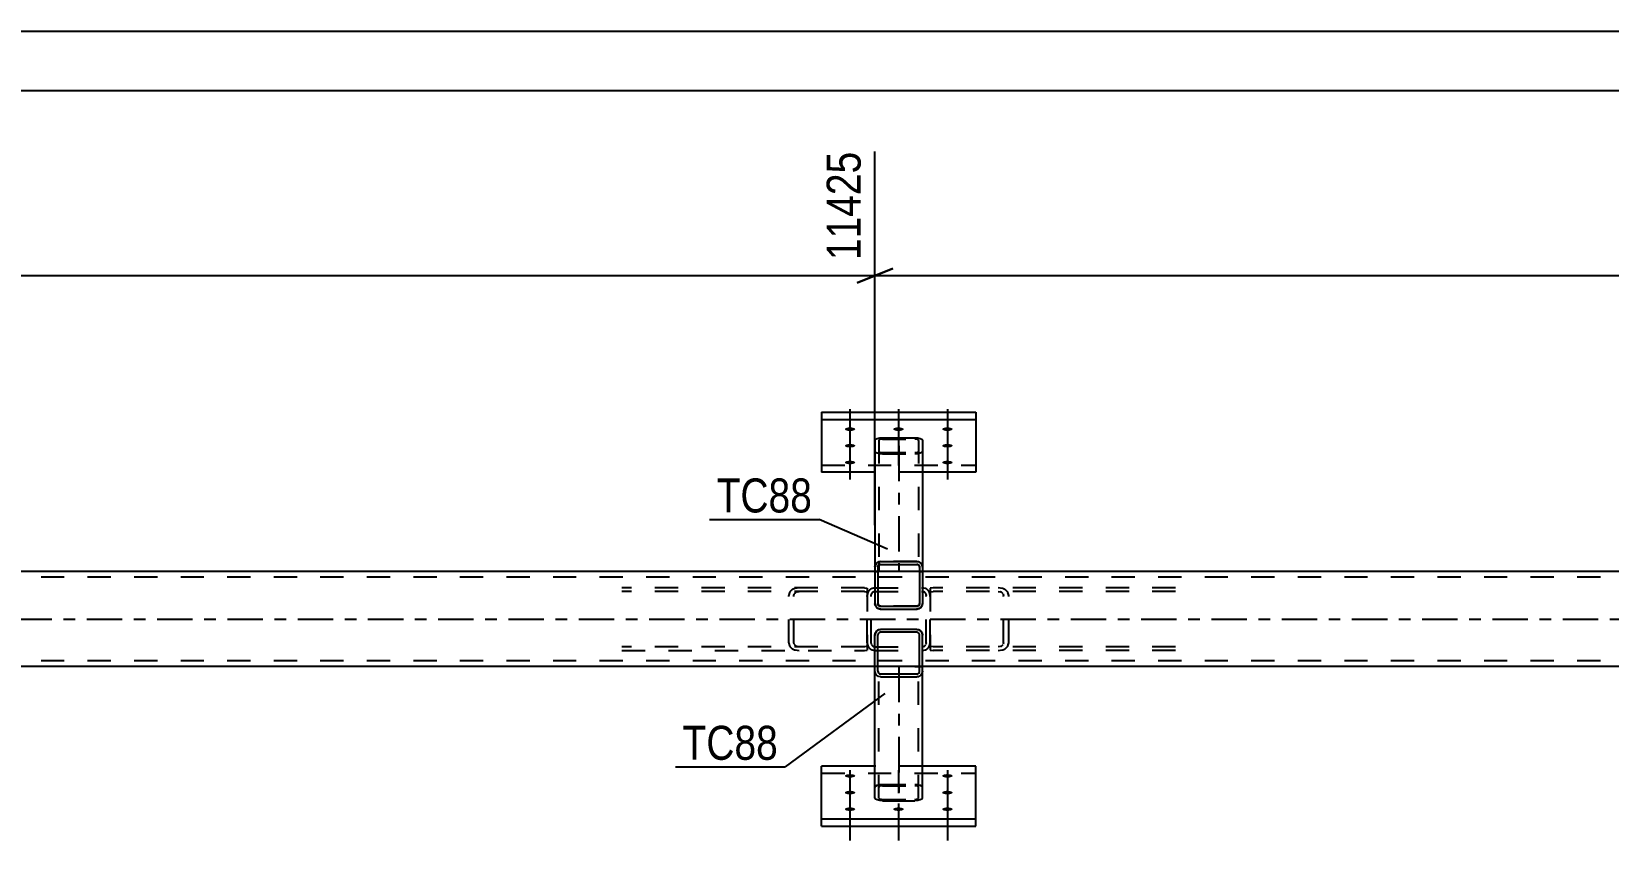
# Model space of a CAD drawing. Header units: millimetres. Extents: x -95 to 746, y -460 to 134.
# Drawn here: x 386.2 to 519, y 65.6 to 133.7 of the extents above; entities that cross this region are included whole.
import ezdxf

# ---------------------------------------------------------------- set-up
doc = ezdxf.new("R2010")
doc.units = ezdxf.units.MM
doc.linetypes.add('DXK_LINE_DOT2', pattern=[3.9198, 1.9599, -1.9599])
doc.linetypes.add('DXK_LINE_DOT3', pattern=[5.9187, 2.979, -0.9799, 0.9799, -0.9799])
doc.styles.add('Arial Narrow', font='ARIALN.TTF', dxfattribs={"height": 0.2})

# ---------------------------------------------------------------- blocks, each defined once
blk = doc.blocks.new('Unknown-389780219-19542')
at = {"color": 5, "linetype": 'Continuous'}
for p, q in [((746.31, 133.73), (-94.69, 133.73)), ((741.31, 128.73), (-89.69, 128.73))]:
    blk.add_line(p, q, dxfattribs=at)
blk = doc.blocks.new('Part-389780219-25377 - 25362')
at = {"color": 7, "linetype": 'DXK_LINE_DOT2'}
for p, q in [((456.34, 86.91), (435.92, 86.91)), ((456.34, 86.59), (435.92, 86.59)), ((450.03, 86.51), (449.97, 86.27)), ((450.41, 86.27), (450.44, 86.39)), ((450.85, 86.91), (450.51, 86.86)), ((450.68, 86.56), (450.85, 86.59)), ((456.34, 86.91), (456.59, 86.87)), ((456.34, 86.59), (456.5, 86.56)), ((456.5, 86.56), (456.59, 86.52)), ((456.59, 86.87), (456.59, 81.66)), ((449.97, 82.27), (449.97, 86.27)), ((450.41, 82.27), (450.41, 86.27)), ((456.34, 81.95), (435.92, 81.95)), ((435.92, 81.63), (456.34, 81.63)), ((449.97, 82.27), (450.03, 82.02)), ((450.44, 82.15), (450.41, 82.27)), ((450.51, 81.68), (450.85, 81.63)), ((450.85, 81.95), (450.68, 81.97)), ((456.5, 81.97), (456.34, 81.95)), ((456.34, 81.63), (456.59, 81.66)), ((456.59, 82.02), (456.5, 81.97))]:
    blk.add_line(p, q, dxfattribs=at)
for centre, radius, start, end in [((450.71, 86.08), 0.802, 104.5547, 147.5896), ((450.78, 86.18), 0.401, 104.5547, 147.5896), ((450.71, 82.45), 0.802, 212.4104, 255.4453), ((450.78, 82.36), 0.401, 212.4104, 255.4453)]:
    blk.add_arc(centre, radius, start, end, dxfattribs=at)
blk = doc.blocks.new('Part-389780219-25380 - 25362')
at = {"color": 7, "linetype": 'DXK_LINE_DOT2'}
for p, q in [((462.13, 86.91), (461.87, 86.87)), ((461.87, 86.87), (461.87, 81.66)), ((461.87, 86.52), (461.96, 86.56)), ((461.96, 86.56), (462.13, 86.59)), ((482.55, 86.91), (462.13, 86.91)), ((482.55, 86.59), (462.13, 86.59)), ((467.96, 86.86), (467.62, 86.91)), ((467.62, 86.59), (467.79, 86.56)), ((468.03, 86.39), (468.06, 86.27)), ((468.5, 86.27), (468.43, 86.51)), ((468.06, 82.27), (468.06, 86.27)), ((468.5, 82.27), (468.5, 86.27)), ((461.96, 81.97), (461.87, 82.02)), ((461.87, 81.66), (462.13, 81.63)), ((462.13, 81.95), (461.96, 81.97)), ((482.55, 81.95), (462.13, 81.95)), ((482.55, 81.63), (462.13, 81.63)), ((467.79, 81.97), (467.62, 81.95)), ((467.62, 81.63), (467.96, 81.68)), ((468.06, 82.27), (468.03, 82.15)), ((468.43, 82.02), (468.5, 82.27))]:
    blk.add_line(p, q, dxfattribs=at)
for centre, radius, start, end in [((467.69, 86.18), 0.401, 32.4105, 75.4453), ((467.76, 86.08), 0.802, 32.4105, 75.4453), ((467.69, 82.36), 0.401, 284.5547, 327.5895), ((467.76, 82.45), 0.802, 284.5547, 327.5895)]:
    blk.add_arc(centre, radius, start, end, dxfattribs=at)
blk = doc.blocks.new('Part-389780219-25391 - 25362')
at = {"color": 7, "linetype": 'DXK_LINE_DOT2'}
for p, q in [((456.64, 86.51), (456.59, 86.27)), ((456.91, 86.27), (456.94, 86.39)), ((457.23, 86.91), (456.99, 86.86)), ((457.11, 86.56), (457.23, 86.59)), ((457.23, 86.91), (461.23, 86.91)), ((457.23, 86.59), (461.23, 86.59)), ((461.48, 86.86), (461.23, 86.91)), ((461.23, 86.59), (461.36, 86.56)), ((461.53, 86.39), (461.55, 86.27)), ((461.87, 86.27), (461.83, 86.51)), ((456.59, 82.27), (456.59, 86.27)), ((456.91, 82.27), (456.91, 86.27)), ((461.55, 82.27), (461.55, 86.27)), ((461.87, 82.27), (461.87, 86.27)), ((456.59, 82.27), (456.64, 82.02)), ((456.94, 82.15), (456.91, 82.27)), ((456.99, 81.68), (457.23, 81.63)), ((457.23, 81.95), (457.11, 81.97)), ((457.23, 81.95), (461.23, 81.95)), ((457.23, 81.63), (461.23, 81.63)), ((461.36, 81.97), (461.23, 81.95)), ((461.23, 81.63), (461.48, 81.68)), ((461.55, 82.27), (461.53, 82.15)), ((461.83, 82.02), (461.87, 82.27))]:
    blk.add_line(p, q, dxfattribs=at)
for centre, radius, start, end in [((457.23, 86.27), 0.64, 112.5, 157.5), ((457.23, 86.27), 0.32, 112.5, 157.5), ((461.23, 86.27), 0.32, 22.5, 67.5), ((461.23, 86.27), 0.64, 22.5, 67.5), ((457.23, 82.27), 0.64, 202.5, 247.5), ((457.23, 82.27), 0.32, 202.5, 247.5), ((461.23, 82.27), 0.32, 292.5, 337.5), ((461.23, 82.27), 0.64, 292.5, 337.5)]:
    blk.add_arc(centre, radius, start, end, dxfattribs=at)
blk = doc.blocks.new('Bolt-389780219-25586 - 25362')
at = {"linetype": 'Continuous'}
for points in [[(455.13, 70.93), (455.04, 70.93), (454.95, 70.94), (454.87, 70.96), (454.81, 70.98), (454.75, 71), (454.72, 71.03), (454.7, 71.06), (454.7, 71.09), (454.72, 71.12), (454.75, 71.15), (454.81, 71.18), (454.87, 71.2), (454.95, 71.22), (455.04, 71.22), (455.13, 71.23), (455.22, 71.22), (455.31, 71.22), (455.39, 71.2), (455.46, 71.18), (455.51, 71.15), (455.55, 71.12), (455.57, 71.09), (455.57, 71.06), (455.55, 71.03), (455.51, 71), (455.46, 70.98), (455.39, 70.96), (455.31, 70.94), (455.22, 70.93)], [(463.33, 70.93), (463.24, 70.93), (463.15, 70.94), (463.07, 70.96), (463.01, 70.98), (462.95, 71), (462.92, 71.03), (462.9, 71.06), (462.9, 71.09), (462.92, 71.12), (462.95, 71.15), (463.01, 71.18), (463.07, 71.2), (463.15, 71.22), (463.24, 71.22), (463.33, 71.23), (463.42, 71.22), (463.51, 71.22), (463.59, 71.2), (463.66, 71.18), (463.71, 71.15), (463.75, 71.12), (463.77, 71.09), (463.77, 71.06), (463.75, 71.03), (463.71, 71), (463.66, 70.98), (463.59, 70.96), (463.51, 70.94), (463.42, 70.93)], [(455.13, 69.52), (455.04, 69.52), (454.95, 69.53), (454.87, 69.55), (454.81, 69.57), (454.75, 69.59), (454.72, 69.62), (454.7, 69.65), (454.7, 69.68), (454.72, 69.71), (454.75, 69.74), (454.81, 69.77), (454.87, 69.79), (454.95, 69.81), (455.04, 69.82), (455.13, 69.82), (455.22, 69.82), (455.31, 69.81), (455.39, 69.79), (455.46, 69.77), (455.51, 69.74), (455.55, 69.71), (455.57, 69.68), (455.57, 69.65), (455.55, 69.62), (455.51, 69.59), (455.46, 69.57), (455.39, 69.55), (455.31, 69.53), (455.22, 69.52)], [(463.33, 69.52), (463.24, 69.52), (463.15, 69.53), (463.07, 69.55), (463.01, 69.57), (462.95, 69.59), (462.92, 69.62), (462.9, 69.65), (462.9, 69.68), (462.92, 69.71), (462.95, 69.74), (463.01, 69.77), (463.07, 69.79), (463.15, 69.81), (463.24, 69.82), (463.33, 69.82), (463.42, 69.82), (463.51, 69.81), (463.59, 69.79), (463.66, 69.77), (463.71, 69.74), (463.75, 69.71), (463.77, 69.68), (463.77, 69.65), (463.75, 69.62), (463.71, 69.59), (463.66, 69.57), (463.59, 69.55), (463.51, 69.53), (463.42, 69.52)], [(455.13, 68.12), (455.04, 68.13), (454.95, 68.14), (454.87, 68.15), (454.81, 68.17), (454.75, 68.2), (454.72, 68.23), (454.7, 68.26), (454.7, 68.29), (454.72, 68.32), (454.75, 68.35), (454.81, 68.37), (454.87, 68.39), (454.95, 68.41), (455.04, 68.42), (455.13, 68.42), (455.22, 68.42), (455.31, 68.41), (455.39, 68.39), (455.46, 68.37), (455.51, 68.35), (455.55, 68.32), (455.57, 68.29), (455.57, 68.26), (455.55, 68.23), (455.51, 68.2), (455.46, 68.17), (455.39, 68.15), (455.31, 68.14), (455.22, 68.13)], [(459.21, 68.12), (459.12, 68.13), (459.03, 68.14), (458.95, 68.15), (458.89, 68.17), (458.83, 68.2), (458.8, 68.23), (458.78, 68.26), (458.78, 68.29), (458.8, 68.32), (458.83, 68.35), (458.89, 68.37), (458.95, 68.39), (459.03, 68.41), (459.12, 68.42), (459.21, 68.42), (459.3, 68.42), (459.39, 68.41), (459.47, 68.39), (459.54, 68.37), (459.59, 68.35), (459.63, 68.32), (459.65, 68.29), (459.65, 68.26), (459.63, 68.23), (459.59, 68.2), (459.54, 68.17), (459.47, 68.15), (459.39, 68.14), (459.3, 68.13)], [(463.33, 68.12), (463.24, 68.13), (463.15, 68.14), (463.07, 68.15), (463.01, 68.17), (462.95, 68.2), (462.92, 68.23), (462.9, 68.26), (462.9, 68.29), (462.92, 68.32), (462.95, 68.35), (463.01, 68.37), (463.07, 68.39), (463.15, 68.41), (463.24, 68.42), (463.33, 68.42), (463.42, 68.42), (463.51, 68.41), (463.59, 68.39), (463.66, 68.37), (463.71, 68.35), (463.75, 68.32), (463.77, 68.29), (463.77, 68.26), (463.75, 68.23), (463.71, 68.2), (463.66, 68.17), (463.59, 68.15), (463.51, 68.14), (463.42, 68.13)]]:
    blk.add_hatch(color=1, dxfattribs=at).paths.add_polyline_path(points)
at = {"color": 1, "linetype": 'Continuous'}
for p, q in [((455.13, 71.57), (455.13, 68.45)), ((463.33, 71.57), (463.33, 68.45)), ((455.13, 70.16), (455.13, 67.04)), ((463.33, 70.16), (463.33, 67.04)), ((455.13, 68.76), (455.13, 65.64)), ((459.21, 68.76), (459.21, 65.64)), ((463.33, 68.76), (463.33, 65.64))]:
    blk.add_line(p, q, dxfattribs=at)
at = {"color": 1, "linetype": 'DXK_LINE_DOT2'}
blk.add_line((459.21, 71.57), (459.21, 68.45), dxfattribs=at)
blk = doc.blocks.new('Part-389780219-25396 - 25362')
at = {"color": 7, "linetype": 'DXK_LINE_DOT2'}
for p, q in [((457.23, 79.89), (457.23, 80.27)), ((457.47, 80.27), (457.23, 80.27)), ((457.55, 69.21), (457.55, 80.27)), ((460.59, 80.27), (461.23, 80.27)), ((460.89, 80.27), (460.91, 80.27)), ((460.91, 69.21), (460.91, 80.27)), ((461.23, 79.89), (461.23, 80.27)), ((457.23, 70.14), (457.28, 70.22)), ((457.28, 70.22), (457.42, 70.3)), ((457.42, 70.3), (457.63, 70.34)), ((457.58, 70.18), (457.55, 70.14)), ((457.55, 69.21), (457.58, 69.17)), ((457.65, 70.22), (457.58, 70.18)), ((457.58, 69.17), (457.65, 69.13)), ((457.63, 70.34), (457.87, 70.36)), ((457.75, 70.24), (457.65, 70.22)), ((457.65, 69.13), (457.75, 69.11)), ((457.87, 70.25), (457.75, 70.24)), ((457.75, 69.11), (457.87, 69.1)), ((457.87, 70.36), (460.59, 70.36)), ((457.87, 70.25), (460.59, 70.25)), ((457.87, 69.1), (460.59, 69.1)), ((460.59, 70.36), (460.84, 70.34)), ((460.72, 70.24), (460.59, 70.25)), ((460.59, 69.1), (460.72, 69.11)), ((460.82, 70.22), (460.72, 70.24)), ((460.72, 69.11), (460.82, 69.13)), ((460.89, 70.18), (460.82, 70.22)), ((460.82, 69.13), (460.89, 69.17)), ((460.84, 70.34), (461.05, 70.3)), ((460.91, 70.14), (460.89, 70.18)), ((460.89, 69.17), (460.91, 69.21)), ((461.05, 70.3), (461.18, 70.22)), ((461.18, 70.22), (461.23, 70.14))]:
    blk.add_line(p, q, dxfattribs=at)
at = {"color": 2, "linetype": 'Continuous'}
for p, q in [((457.23, 69.21), (457.23, 79.89)), ((460.99, 80.27), (457.47, 80.27)), ((461.23, 69.21), (461.23, 79.89)), ((457.28, 69.13), (457.23, 69.21)), ((457.42, 69.06), (457.28, 69.13)), ((457.63, 69.01), (457.42, 69.06)), ((461.05, 69.06), (460.84, 69.01)), ((461.18, 69.13), (461.05, 69.06)), ((461.23, 69.21), (461.18, 69.13)), ((457.87, 68.99), (457.63, 69.01)), ((457.87, 68.99), (460.59, 68.99)), ((460.84, 69.01), (460.59, 68.99))]:
    blk.add_line(p, q, dxfattribs=at)
at = {"color": 7, "linetype": 'DXK_LINE_DOT3'}
blk.add_line((459.23, 80.27), (459.23, 69.68), dxfattribs=at)
blk = doc.blocks.new('Part-389780219-25468 - 25362')
at = {"color": 7, "linetype": 'DXK_LINE_DOT2'}
for p, q in [((718.23, 87.79), (0.23, 87.79)), ((461.23, 88.27), (457.23, 88.27)), ((718.23, 80.75), (0.23, 80.75)), ((461.23, 80.27), (457.23, 80.27))]:
    blk.add_line(p, q, dxfattribs=at)
at = {"color": 2, "linetype": 'Continuous'}
for p, q in [((457.23, 88.27), (221.23, 88.27)), ((697.23, 88.27), (461.23, 88.27)), ((457.23, 80.27), (221.23, 80.27)), ((697.23, 80.27), (461.23, 80.27))]:
    blk.add_line(p, q, dxfattribs=at)
at = {"color": 7, "linetype": 'DXK_LINE_DOT3'}
blk.add_line((0.23, 84.27), (718.23, 84.27), dxfattribs=at)
blk = doc.blocks.new('Part-389780219-25407 - 25362')
at = {"color": 2, "linetype": 'Continuous'}
for p, q in [((457.23, 99.32), (457.28, 99.41)), ((457.23, 99.32), (457.23, 88.64)), ((457.28, 99.41), (457.42, 99.48)), ((457.42, 99.48), (457.63, 99.53)), ((457.63, 99.53), (457.87, 99.54)), ((457.87, 99.54), (460.59, 99.54)), ((460.59, 99.54), (460.84, 99.53)), ((460.84, 99.53), (461.05, 99.48)), ((461.05, 99.48), (461.18, 99.41)), ((461.18, 99.41), (461.23, 99.32)), ((461.23, 99.32), (461.23, 88.64)), ((460.99, 88.27), (457.47, 88.27))]:
    blk.add_line(p, q, dxfattribs=at)
at = {"color": 7, "linetype": 'DXK_LINE_DOT2'}
for p, q in [((457.28, 98.31), (457.23, 98.39)), ((457.42, 98.24), (457.28, 98.31)), ((457.58, 99.37), (457.55, 99.32)), ((457.55, 99.32), (457.55, 89.09)), ((457.55, 98.39), (457.58, 98.35)), ((457.65, 99.4), (457.58, 99.37)), ((457.58, 98.35), (457.65, 98.32)), ((457.75, 99.43), (457.65, 99.4)), ((457.65, 98.32), (457.75, 98.29)), ((457.87, 99.43), (457.75, 99.43)), ((457.75, 98.29), (457.87, 98.29)), ((457.87, 99.43), (460.59, 99.43)), ((457.87, 98.29), (460.59, 98.29)), ((460.72, 99.43), (460.59, 99.43)), ((460.59, 98.29), (460.72, 98.29)), ((460.82, 99.4), (460.72, 99.43)), ((460.72, 98.29), (460.82, 98.32)), ((460.89, 99.37), (460.82, 99.4)), ((460.82, 98.32), (460.89, 98.35)), ((460.91, 99.32), (460.89, 99.37)), ((460.89, 98.35), (460.91, 98.39)), ((460.91, 99.32), (460.91, 88.27)), ((461.18, 98.31), (461.05, 98.24)), ((461.23, 98.39), (461.18, 98.31)), ((457.63, 98.19), (457.42, 98.24)), ((457.87, 98.18), (457.63, 98.19)), ((457.87, 98.18), (460.59, 98.18)), ((460.84, 98.19), (460.59, 98.18)), ((461.05, 98.24), (460.84, 98.19)), ((457.55, 89.09), (457.55, 88.27)), ((457.23, 88.64), (457.23, 88.27)), ((457.47, 88.27), (457.23, 88.27)), ((460.89, 88.27), (460.91, 88.27)), ((461.23, 88.27), (460.99, 88.27)), ((461.23, 88.64), (461.23, 88.27))]:
    blk.add_line(p, q, dxfattribs=at)
at = {"color": 7, "linetype": 'DXK_LINE_DOT3'}
blk.add_line((459.23, 98.86), (459.23, 88.27), dxfattribs=at)
blk = doc.blocks.new('Part-389780219-25416 - 25362')
at = {"color": 2, "linetype": 'Continuous'}
for p, q in [((452.73, 66.85), (452.73, 71.9)), ((457.23, 71.9), (452.73, 71.9)), ((465.73, 71.9), (461.23, 71.9)), ((465.73, 66.85), (465.73, 71.9)), ((452.73, 67.45), (465.73, 67.45)), ((452.73, 66.85), (465.73, 66.85))]:
    blk.add_line(p, q, dxfattribs=at)
at = {"color": 7, "linetype": 'DXK_LINE_DOT2'}
for p, q in [((461.23, 71.9), (457.23, 71.9)), ((452.73, 71.3), (465.73, 71.3))]:
    blk.add_line(p, q, dxfattribs=at)
blk = doc.blocks.new('Part-389780219-25419 - 25362')
at = {"color": 2, "linetype": 'Continuous'}
for p, q in [((452.73, 101.68), (465.73, 101.68)), ((452.73, 101.68), (452.73, 96.64)), ((452.73, 101.08), (465.73, 101.08)), ((465.73, 101.68), (465.73, 96.64)), ((457.23, 96.64), (452.73, 96.64)), ((465.73, 96.64), (461.23, 96.64))]:
    blk.add_line(p, q, dxfattribs=at)
at = {"color": 7, "linetype": 'DXK_LINE_DOT2'}
for p, q in [((452.73, 97.24), (465.73, 97.24)), ((461.23, 96.64), (457.23, 96.64))]:
    blk.add_line(p, q, dxfattribs=at)
blk = doc.blocks.new('Part-389780219-51587 - 25362')
at = {"color": 2, "linetype": 'Continuous'}
for p, q in [((457.37, 88.98), (457.27, 88.83)), ((457.53, 89.09), (457.37, 88.98)), ((457.71, 89.12), (457.53, 89.09)), ((457.71, 89.12), (460.75, 89.12)), ((457.71, 89.12), (457.71, 89.12)), ((460.75, 89.12), (460.75, 89.12)), ((460.94, 89.09), (460.75, 89.12)), ((461.09, 88.98), (460.94, 89.09)), ((461.2, 88.83), (461.09, 88.98)), ((457.27, 88.83), (457.23, 88.64)), ((457.23, 88.64), (457.23, 85.6)), ((457.47, 88.64), (457.49, 88.74)), ((457.47, 88.64), (457.47, 88.64)), ((457.47, 88.64), (457.47, 85.6)), ((457.49, 88.74), (457.54, 88.81)), ((457.54, 88.81), (457.62, 88.87)), ((457.62, 88.87), (457.71, 88.88)), ((457.71, 88.88), (457.71, 88.88)), ((457.71, 88.88), (460.75, 88.88)), ((460.75, 88.88), (460.75, 88.88)), ((460.75, 88.88), (460.85, 88.87)), ((460.85, 88.87), (460.92, 88.81)), ((460.92, 88.81), (460.98, 88.74)), ((460.98, 88.74), (460.99, 88.64)), ((460.99, 88.64), (460.99, 88.64)), ((460.99, 88.64), (460.99, 85.6)), ((461.23, 88.64), (461.2, 88.83)), ((461.23, 88.64), (461.23, 85.6)), ((457.23, 85.6), (457.27, 85.42)), ((457.27, 85.42), (457.37, 85.26)), ((457.37, 85.26), (457.53, 85.16)), ((457.47, 85.6), (457.47, 85.6)), ((457.49, 85.51), (457.47, 85.6)), ((457.54, 85.43), (457.49, 85.51)), ((457.53, 85.16), (457.71, 85.12)), ((457.62, 85.38), (457.54, 85.43)), ((457.71, 85.36), (457.62, 85.38)), ((457.71, 85.36), (457.71, 85.36)), ((457.71, 85.36), (460.75, 85.36)), ((457.71, 85.12), (460.75, 85.12)), ((457.71, 85.12), (457.71, 85.12)), ((460.85, 85.38), (460.75, 85.36)), ((460.75, 85.36), (460.75, 85.36)), ((460.75, 85.12), (460.94, 85.16)), ((460.75, 85.12), (460.75, 85.12)), ((460.92, 85.43), (460.85, 85.38)), ((460.98, 85.51), (460.92, 85.43)), ((460.94, 85.16), (461.09, 85.26)), ((460.99, 85.6), (460.98, 85.51)), ((460.99, 85.6), (460.99, 85.6)), ((461.09, 85.26), (461.2, 85.42)), ((461.2, 85.42), (461.23, 85.6))]:
    blk.add_line(p, q, dxfattribs=at)
at = {"color": 7, "linetype": 'DXK_LINE_DOT2'}
for p, q in [((457.27, 88.83), (457.37, 88.98)), ((457.37, 88.98), (457.53, 89.09)), ((457.53, 89.09), (457.71, 89.12)), ((460.75, 89.12), (457.71, 89.12)), ((460.75, 89.12), (460.94, 89.09)), ((460.94, 89.09), (461.09, 88.98)), ((461.09, 88.98), (461.2, 88.83)), ((457.23, 88.64), (457.27, 88.83)), ((457.47, 88.27), (457.23, 88.27)), ((457.23, 88.27), (457.47, 88.27)), ((457.49, 88.74), (457.47, 88.64)), ((457.47, 88.64), (457.47, 88.64)), ((457.54, 88.81), (457.49, 88.74)), ((457.62, 88.87), (457.54, 88.81)), ((457.71, 88.88), (457.62, 88.87)), ((457.71, 88.88), (460.75, 88.88)), ((460.85, 88.87), (460.75, 88.88)), ((460.92, 88.81), (460.85, 88.87)), ((460.98, 88.74), (460.92, 88.81)), ((460.99, 88.64), (460.98, 88.74)), ((460.99, 88.64), (460.99, 88.64)), ((461.23, 88.27), (460.99, 88.27)), ((460.99, 88.27), (461.23, 88.27)), ((461.2, 88.83), (461.23, 88.64)), ((457.27, 85.42), (457.23, 85.6)), ((457.47, 85.6), (457.49, 85.51)), ((457.49, 85.51), (457.54, 85.43)), ((457.71, 85.12), (457.53, 85.16)), ((457.54, 85.43), (457.62, 85.38)), ((457.62, 85.38), (457.71, 85.36)), ((460.75, 85.36), (457.71, 85.36)), ((457.71, 85.12), (460.75, 85.12)), ((460.75, 85.36), (460.85, 85.38)), ((460.94, 85.16), (460.75, 85.12)), ((460.85, 85.38), (460.92, 85.43)), ((460.92, 85.43), (460.98, 85.51)), ((460.98, 85.51), (460.99, 85.6)), ((461.23, 85.6), (461.2, 85.42))]:
    blk.add_line(p, q, dxfattribs=at)
for centre, start, end in [((457.71, 85.6), 202.5, 247.5), ((460.75, 85.6), 292.5, 337.5)]:
    blk.add_arc(centre, 0.48, start, end, dxfattribs=at)
blk = doc.blocks.new('Bolt-389780219-25589 - 25362')
at = {"linetype": 'Continuous'}
for points in [[(455.13, 100.41), (455.22, 100.41), (455.31, 100.4), (455.39, 100.38), (455.46, 100.36), (455.51, 100.34), (455.55, 100.31), (455.57, 100.28), (455.57, 100.25), (455.55, 100.22), (455.51, 100.19), (455.46, 100.16), (455.39, 100.14), (455.31, 100.12), (455.22, 100.11), (455.13, 100.11), (455.04, 100.11), (454.95, 100.12), (454.87, 100.14), (454.81, 100.16), (454.75, 100.19), (454.72, 100.22), (454.7, 100.25), (454.7, 100.28), (454.72, 100.31), (454.75, 100.34), (454.81, 100.36), (454.87, 100.38), (454.95, 100.4), (455.04, 100.41)], [(459.21, 100.41), (459.3, 100.41), (459.39, 100.4), (459.47, 100.38), (459.54, 100.36), (459.59, 100.34), (459.63, 100.31), (459.65, 100.28), (459.65, 100.25), (459.63, 100.22), (459.59, 100.19), (459.54, 100.16), (459.47, 100.14), (459.39, 100.12), (459.3, 100.11), (459.21, 100.11), (459.12, 100.11), (459.03, 100.12), (458.95, 100.14), (458.89, 100.16), (458.83, 100.19), (458.8, 100.22), (458.78, 100.25), (458.78, 100.28), (458.8, 100.31), (458.83, 100.34), (458.89, 100.36), (458.95, 100.38), (459.03, 100.4), (459.12, 100.41)], [(463.33, 100.41), (463.42, 100.41), (463.51, 100.4), (463.59, 100.38), (463.66, 100.36), (463.71, 100.34), (463.75, 100.31), (463.77, 100.28), (463.77, 100.25), (463.75, 100.22), (463.71, 100.19), (463.66, 100.16), (463.59, 100.14), (463.51, 100.12), (463.42, 100.11), (463.33, 100.11), (463.24, 100.11), (463.15, 100.12), (463.07, 100.14), (463.01, 100.16), (462.95, 100.19), (462.92, 100.22), (462.9, 100.25), (462.9, 100.28), (462.92, 100.31), (462.95, 100.34), (463.01, 100.36), (463.07, 100.38), (463.15, 100.4), (463.24, 100.41)], [(455.13, 99.02), (455.22, 99.01), (455.31, 99), (455.39, 98.99), (455.46, 98.97), (455.51, 98.94), (455.55, 98.91), (455.57, 98.88), (455.57, 98.85), (455.55, 98.82), (455.51, 98.79), (455.46, 98.77), (455.39, 98.74), (455.31, 98.73), (455.22, 98.72), (455.13, 98.72), (455.04, 98.72), (454.95, 98.73), (454.87, 98.74), (454.81, 98.77), (454.75, 98.79), (454.72, 98.82), (454.7, 98.85), (454.7, 98.88), (454.72, 98.91), (454.75, 98.94), (454.81, 98.97), (454.87, 98.99), (454.95, 99), (455.04, 99.01)], [(463.33, 99.02), (463.42, 99.01), (463.51, 99), (463.59, 98.99), (463.66, 98.97), (463.71, 98.94), (463.75, 98.91), (463.77, 98.88), (463.77, 98.85), (463.75, 98.82), (463.71, 98.79), (463.66, 98.77), (463.59, 98.74), (463.51, 98.73), (463.42, 98.72), (463.33, 98.72), (463.24, 98.72), (463.15, 98.73), (463.07, 98.74), (463.01, 98.77), (462.95, 98.79), (462.92, 98.82), (462.9, 98.85), (462.9, 98.88), (462.92, 98.91), (462.95, 98.94), (463.01, 98.97), (463.07, 98.99), (463.15, 99), (463.24, 99.01)], [(455.13, 97.61), (455.22, 97.6), (455.31, 97.59), (455.39, 97.58), (455.46, 97.56), (455.51, 97.53), (455.55, 97.5), (455.57, 97.47), (455.57, 97.44), (455.55, 97.41), (455.51, 97.38), (455.46, 97.36), (455.39, 97.34), (455.31, 97.32), (455.22, 97.31), (455.13, 97.31), (455.04, 97.31), (454.95, 97.32), (454.87, 97.34), (454.81, 97.36), (454.75, 97.38), (454.72, 97.41), (454.7, 97.44), (454.7, 97.47), (454.72, 97.5), (454.75, 97.53), (454.81, 97.56), (454.87, 97.58), (454.95, 97.59), (455.04, 97.6)], [(463.33, 97.61), (463.42, 97.6), (463.51, 97.59), (463.59, 97.58), (463.66, 97.56), (463.71, 97.53), (463.75, 97.5), (463.77, 97.47), (463.77, 97.44), (463.75, 97.41), (463.71, 97.38), (463.66, 97.36), (463.59, 97.34), (463.51, 97.32), (463.42, 97.31), (463.33, 97.31), (463.24, 97.31), (463.15, 97.32), (463.07, 97.34), (463.01, 97.36), (462.95, 97.38), (462.92, 97.41), (462.9, 97.44), (462.9, 97.47), (462.92, 97.5), (462.95, 97.53), (463.01, 97.56), (463.07, 97.58), (463.15, 97.59), (463.24, 97.6)]]:
    blk.add_hatch(color=1, dxfattribs=at).paths.add_polyline_path(points)
at = {"color": 1, "linetype": 'Continuous'}
for p, q in [((455.13, 101.95), (455.13, 98.83)), ((459.21, 101.95), (459.21, 98.83)), ((463.33, 101.95), (463.33, 98.83)), ((455.13, 100.56), (455.13, 97.44)), ((463.33, 100.56), (463.33, 97.44)), ((455.13, 99.15), (455.13, 96.03)), ((463.33, 99.15), (463.33, 96.03))]:
    blk.add_line(p, q, dxfattribs=at)
at = {"color": 1, "linetype": 'DXK_LINE_DOT2'}
blk.add_line((459.21, 99.15), (459.21, 96.03), dxfattribs=at)
blk = doc.blocks.new('Part-389780219-51588 - 25362')
at = {"color": 2, "linetype": 'Continuous'}
for p, q in [((457.27, 83.11), (457.23, 82.93)), ((457.23, 79.89), (457.23, 82.93)), ((457.37, 83.27), (457.27, 83.11)), ((457.53, 83.37), (457.37, 83.27)), ((457.49, 83.02), (457.47, 82.93)), ((457.47, 79.89), (457.47, 82.93)), ((457.54, 83.1), (457.49, 83.02)), ((457.71, 83.41), (457.53, 83.37)), ((457.62, 83.15), (457.54, 83.1)), ((457.71, 83.17), (457.62, 83.15)), ((460.75, 83.41), (457.71, 83.41)), ((460.75, 83.17), (457.71, 83.17)), ((460.94, 83.37), (460.75, 83.41)), ((460.85, 83.15), (460.75, 83.17)), ((460.92, 83.1), (460.85, 83.15)), ((460.98, 83.02), (460.92, 83.1)), ((461.09, 83.27), (460.94, 83.37)), ((460.99, 82.93), (460.98, 83.02)), ((460.99, 79.89), (460.99, 82.93)), ((461.2, 83.11), (461.09, 83.27)), ((461.23, 82.93), (461.2, 83.11)), ((461.23, 79.89), (461.23, 82.93)), ((457.27, 79.71), (457.23, 79.89)), ((457.37, 79.55), (457.27, 79.71)), ((457.47, 79.89), (457.49, 79.8)), ((457.49, 79.8), (457.54, 79.72)), ((457.54, 79.72), (457.62, 79.67)), ((460.85, 79.67), (460.92, 79.72)), ((460.92, 79.72), (460.98, 79.8)), ((460.98, 79.8), (460.99, 79.89)), ((461.2, 79.71), (461.09, 79.55)), ((461.23, 79.89), (461.2, 79.71)), ((457.53, 79.45), (457.37, 79.55)), ((457.71, 79.41), (457.53, 79.45)), ((457.62, 79.67), (457.71, 79.65)), ((460.75, 79.65), (457.71, 79.65)), ((457.71, 79.41), (460.75, 79.41)), ((460.75, 79.65), (460.85, 79.67)), ((460.75, 79.41), (460.94, 79.45)), ((460.75, 79.41), (460.75, 79.41)), ((461.09, 79.55), (460.94, 79.45))]:
    blk.add_line(p, q, dxfattribs=at)
at = {"color": 7, "linetype": 'DXK_LINE_DOT2'}
for p, q in [((457.23, 82.93), (457.27, 83.11)), ((457.53, 83.37), (457.71, 83.41)), ((460.75, 83.41), (460.94, 83.37)), ((461.2, 83.11), (461.23, 82.93)), ((457.47, 80.27), (457.23, 80.27)), ((461.23, 80.27), (460.99, 80.27)), ((457.71, 79.41), (460.75, 79.41)), ((460.94, 79.45), (460.75, 79.41))]:
    blk.add_line(p, q, dxfattribs=at)
for centre, start, end in [((457.71, 82.93), 112.5, 157.5), ((460.75, 82.93), 22.5, 67.5)]:
    blk.add_arc(centre, 0.48, start, end, dxfattribs=at)
blk = doc.blocks.new('StraightDimension-389780219-27270 - 25362')
at = {"color": 7, "linetype": 'Continuous'}
for p, q in [((457.23, 92.17), (457.23, 123.63)), ((458.73, 113.79), (455.73, 112.59)), ((457.23, 113.19), (697.23, 113.19))]:
    blk.add_line(p, q, dxfattribs=at)
blk = doc.blocks.new('StraightDimension-389780219-27271 - 25362')
at = {"color": 7, "linetype": 'Continuous'}
for p, q in [((457.23, 92.17), (457.23, 123.63)), ((217.23, 113.19), (457.23, 113.19)), ((455.73, 112.59), (458.73, 113.79))]:
    blk.add_line(p, q, dxfattribs=at)
at = {"color": 0, "linetype": 'Continuous'}
blk.add_wipeout([(456.63, 124.23), (452.43, 124.23), (452.43, 113.89), (456.63, 113.89)], dxfattribs=at)
at = {"color": 3, "linetype": 'Continuous', "style": 'Arial Narrow'}
blk.add_text('11425', height=2.863, rotation=90.0002, dxfattribs=at).set_placement((456.03, 114.49))
blk = doc.blocks.new('Mark-389780219-27581 - 25362')
at = {"color": 0}
blk.add_wipeout([(449.07, 72.43), (449.07, 75.43), (441.03, 75.43), (441.03, 72.43)], dxfattribs=at)
blk.add_wipeout([(449.07, 72.43), (449.07, 75.43), (441.03, 75.43), (441.03, 72.43)], dxfattribs=at)
at = {"color": 30, "linetype": 'Continuous'}
for p in [(458.05, 78), (440.43, 71.83)]:
    blk.add_line(p, (449.67, 71.83), dxfattribs=at)
at = {"color": 3, "style": 'Arial Narrow'}
blk.add_text('TC88', height=2.863, dxfattribs=at).set_placement((441.03, 72.43))
blk = doc.blocks.new('Mark-389780219-27590 - 25362')
at = {"color": 0}
blk.add_wipeout([(451.94, 93.25), (451.94, 96.25), (443.9, 96.25), (443.9, 93.25)], dxfattribs=at)
blk.add_wipeout([(451.94, 93.25), (451.94, 96.25), (443.9, 96.25), (443.9, 93.25)], dxfattribs=at)
at = {"color": 30, "linetype": 'Continuous'}
for p in [(443.3, 92.65), (458.28, 90.15)]:
    blk.add_line(p, (452.54, 92.65), dxfattribs=at)
at = {"color": 3, "style": 'Arial Narrow'}
blk.add_text('TC88', height=2.863, dxfattribs=at).set_placement((443.9, 93.25))

msp = doc.modelspace()

# ---------------------------------------------------------------- block references
for name in ['Unknown-389780219-19542', 'Part-389780219-25419 - 25362', 'Bolt-389780219-25589 - 25362', 'Part-389780219-25407 - 25362', 'Part-389780219-51587 - 25362', 'Part-389780219-25468 - 25362', 'Part-389780219-25377 - 25362', 'Part-389780219-25391 - 25362', 'Part-389780219-25380 - 25362', 'Part-389780219-51588 - 25362', 'Part-389780219-25396 - 25362', 'Part-389780219-25416 - 25362', 'Bolt-389780219-25586 - 25362']:
    msp.add_blockref(name, (0, 0))

# ---------------------------------------------------------------- next in the draw order: block references
for name in ['StraightDimension-389780219-27270 - 25362', 'Mark-389780219-27581 - 25362']:
    msp.add_blockref(name, (0, 0))

# ---------------------------------------------------------------- next in the draw order: block references
msp.add_blockref('StraightDimension-389780219-27271 - 25362', (0, 0))

# ---------------------------------------------------------------- next in the draw order: block references
msp.add_blockref('Mark-389780219-27590 - 25362', (0, 0))

doc.saveas('drawing.dxf')
